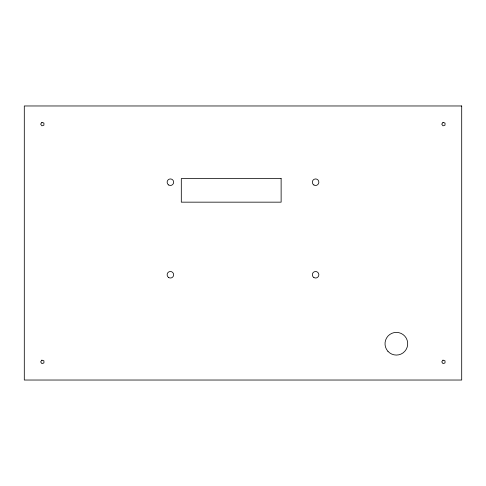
<?xml version="1.0" encoding="UTF-8"?>
<svg xmlns="http://www.w3.org/2000/svg" width="486" height="486" viewBox="0 0 486 486"><rect width="100%" height="100%" fill="white"/><g stroke="black" fill="none" stroke-linecap="round" stroke-linejoin="round"><path stroke-width="0.73" d="M41.887 122.393L40.636 124.124L41.887 125.85L43.916 125.188L43.916 123.055L41.887 122.393M41.887 360.15L40.636 361.876L41.887 363.607L43.916 362.945L43.916 360.812L41.887 360.15M442.989 122.393L441.738 124.124L442.989 125.85L445.018 125.188L445.018 123.055L442.989 122.393M442.989 360.15L441.738 361.876L442.989 363.607L445.018 362.945L445.018 360.812L442.989 360.15M461.7 105.972L24.3 105.972L24.3 380.028L461.7 380.028L461.7 105.972M281.127 178.569L181.308 178.569L181.308 202.164L281.127 202.164L281.127 178.569M387.931 351.317A11.342 11.342 0 0 0 407.153 347.235A11.342 11.342 0 0 0 394.006 332.631A11.342 11.342 0 0 0 387.931 351.317M313.913 185.002A3.268 3.268 0 0 0 318.865 182.256A3.268 3.268 0 0 0 314.011 179.34A3.268 3.268 0 0 0 313.913 185.002M168.715 185.002A3.268 3.268 0 0 0 173.666 182.256A3.268 3.268 0 0 0 168.812 179.34A3.268 3.268 0 0 0 168.715 185.002M168.715 277.567A3.268 3.268 0 0 0 173.666 274.821A3.268 3.268 0 0 0 168.812 271.905A3.268 3.268 0 0 0 168.715 277.567M313.913 277.567A3.268 3.268 0 0 0 318.865 274.821A3.268 3.268 0 0 0 314.011 271.905A3.268 3.268 0 0 0 313.913 277.567"/></g></svg>
